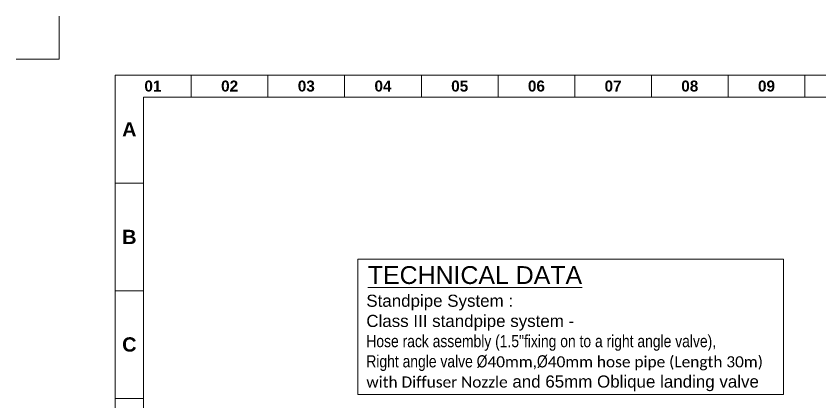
# Model space of a CAD drawing. Header units: inches. Extents: x -98933 to 1585249, y -3352739 to 192771.
# Drawn here: x 24018 to 25345, y 50476 to 51113 of the extents above; entities that cross this region are included whole.
import ezdxf

# ---------------------------------------------------------------- set-up
doc = ezdxf.new("R2010")
doc.units = ezdxf.units.IN
doc.header["$MEASUREMENT"] = 0
doc.layers.get('Defpoints').update_dxf_attribs({"lineweight": 0})
doc.layers.add('FIREFIGHTING', color=241, linetype='Continuous')
for name, color, linetype, lineweight in [('FITTINGS', 6, 'Continuous', 13), ('Inline', 7, 'Continuous', 0), ('Outline', 7, 'Continuous', 0), ('Scale', 7, 'Continuous', 0), ('Scale_Text', 7, 'Continuous', 0), ('Text', 7, 'Continuous', 0), ('Text1', 7, 'Continuous', 13), ('Titelblk', 7, 'Continuous', 25), ('TITLE', 7, 'Continuous', 20)]:
    doc.layers.add(name, color=color, linetype=linetype, lineweight=lineweight)
doc.styles.add('AREAL', font='arial.ttf')
doc.styles.add('rafik', font='arial.ttf')
doc.styles.get("Standard").update_dxf_attribs({"font": 'arialbd.ttf', "height": 24})

# ---------------------------------------------------------------- blocks, each defined once
blk = doc.blocks.new('111')
at = {"layer": 'FITTINGS', "color": 7, "ltscale": 5}
blk.add_lwpolyline([(-53221.5, 39959.81), (-52766, 39959.81), (-52766, 39814.93), (-53221.5, 39814.93)], close=True, dxfattribs=at)
at = {"layer": 'Text', "color": 7, "insert": (-53212.53, 39921.85), "char_height": 12.96999, "width": 761.0086, "attachment_point": 1, "style": 'AREAL'}
blk.add_mtext('{\\C0;Standpipe System : \\PClass III standpipe system - \\P\\fArial Narrow|b0|i0|c0|p34;Hose rack assembly (1.5"fixing on to a right angle valve),\\fCalibri|b0|i0|c0|p34;\\H0.9167x;\\P\\fArial Narrow|b0|i0|c0|p34;\\H1.091x;Right angle \\H0.9998x;valve Ø\\fCalibri|b0|i0|c0|p34;\\H0.9167x;40mm,\\fArial Narrow|b0|i0|c0|p34;\\H1.091x;Ø\\fCalibri|b0|i0|c0|p34;\\H0.9167x;40mm hose pipe (Length 30m) \\Pwith Diffuser Nozzle\\fArial|b0|i0|c0|p34;\\H1.091x; and 65mm Oblique landing valve}', dxfattribs=at)
at = {"layer": 'Text1', "color": 7, "style": 'rafik'}
blk.add_text('%%UTECHNICAL DATA', height=19.0672, dxfattribs=at).set_placement((-53210.92, 39933.33))
blk = doc.blocks.new('PAGE')
at = {"layer": 'Inline', "color": 252, "lineweight": 15}
blk.add_lwpolyline([(178051640.63, 22656441.11), (178051640.63, 22657235.79), (178050505.36, 22657235.79), (178050505.36, 22656441.11)], close=True, dxfattribs=at)
at = {"layer": 'Outline', "color": 252, "lineweight": 15}
blk.add_line((178051662.57, 22657252.66), (178050483.42, 22657252.66), dxfattribs=at)
blk.add_lwpolyline([(178050483.42, 22657252.66), (178050483.42, 22656424.24)], dxfattribs=at)
at = {"layer": 'Scale', "color": 252, "lineweight": 9}
for p, q in [((178050542.02, 22657235.79), (178050542.02, 22657252.66)), ((178050601.02, 22657235.79), (178050601.02, 22657252.66)), ((178050660.01, 22657235.79), (178050660.01, 22657252.66)), ((178050719.01, 22657235.79), (178050719.01, 22657252.66)), ((178050778.01, 22657235.79), (178050778.01, 22657252.66)), ((178050837.01, 22657235.79), (178050837.01, 22657252.66)), ((178050896, 22657235.79), (178050896, 22657252.66)), ((178050955, 22657235.79), (178050955, 22657252.66)), ((178051014, 22657235.79), (178051014, 22657252.66)), ((178050483.42, 22657169.57), (178050505.36, 22657169.57)), ((178050483.42, 22657086.79), (178050505.36, 22657086.79)), ((178050483.42, 22657004.01), (178050505.36, 22657004.01))]:
    blk.add_line(p, q, dxfattribs=at)
at = {"layer": 'Scale_Text', "color": 252, "lineweight": 13, "attachment_point": 5}
for s, insert, char_height, width in [('01', (178050512.52, 22657244.22), 8.435, 2.5102), ('02', (178050571.52, 22657244.22), 8.435, 2.5102), ('03', (178050630.51, 22657244.22), 8.435, 2.5102), ('04', (178050689.51, 22657244.22), 8.435, 2.5102), ('05', (178050748.51, 22657244.22), 8.435, 2.5102), ('06', (178050807.51, 22657244.22), 8.435, 2.5102), ('07', (178050866.5, 22657244.22), 8.435, 2.5102), ('08', (178050925.5, 22657244.22), 8.435, 2.5102), ('09', (178050984.5, 22657244.22), 8.435, 2.5102), ('A', (178050494.39, 22657210.97), 10.97, 8.3603), ('B', (178050494.39, 22657128.18), 10.97, 8.3603), ('C', (178050494.39, 22657045.4), 10.97, 8.3603)]:
    blk.add_mtext(s, dxfattribs=dict(at, insert=insert, char_height=char_height, width=width))
blk = doc.blocks.new('Title')
at = {"layer": 'Defpoints', "color": 1, "ltscale": 10}
blk.add_lwpolyline([(-102338.3, -85271), (-102338.3, -85371), (-102438.3, -85371)], dxfattribs=at)
at = {"layer": 'Titelblk', "color": 3, "linetype": 'Continuous', "lineweight": 0, "xscale": 3.014611567961765, "yscale": 3.014611567959946, "zscale": 3.014611567966516}
blk.add_blockref('PAGE', (-536855255.8, -68388224), dxfattribs=at)

msp = doc.modelspace()

# ---------------------------------------------------------------- block references
at = {"layer": 'FIREFIGHTING', "color": 201, "xscale": 1.541805160436525, "yscale": 1.541805160436525, "zscale": 1.541805160450333}
msp.add_blockref('111', (106639.58, -10898.85), dxfattribs=at)
at = {"layer": 'TITLE', "xscale": 0.7117836411130156, "yscale": 0.7117836411130156, "zscale": 0.7117836352222188}
msp.add_blockref('Title', (96932.06, 111807.33), dxfattribs=at)

doc.saveas('drawing.dxf')
